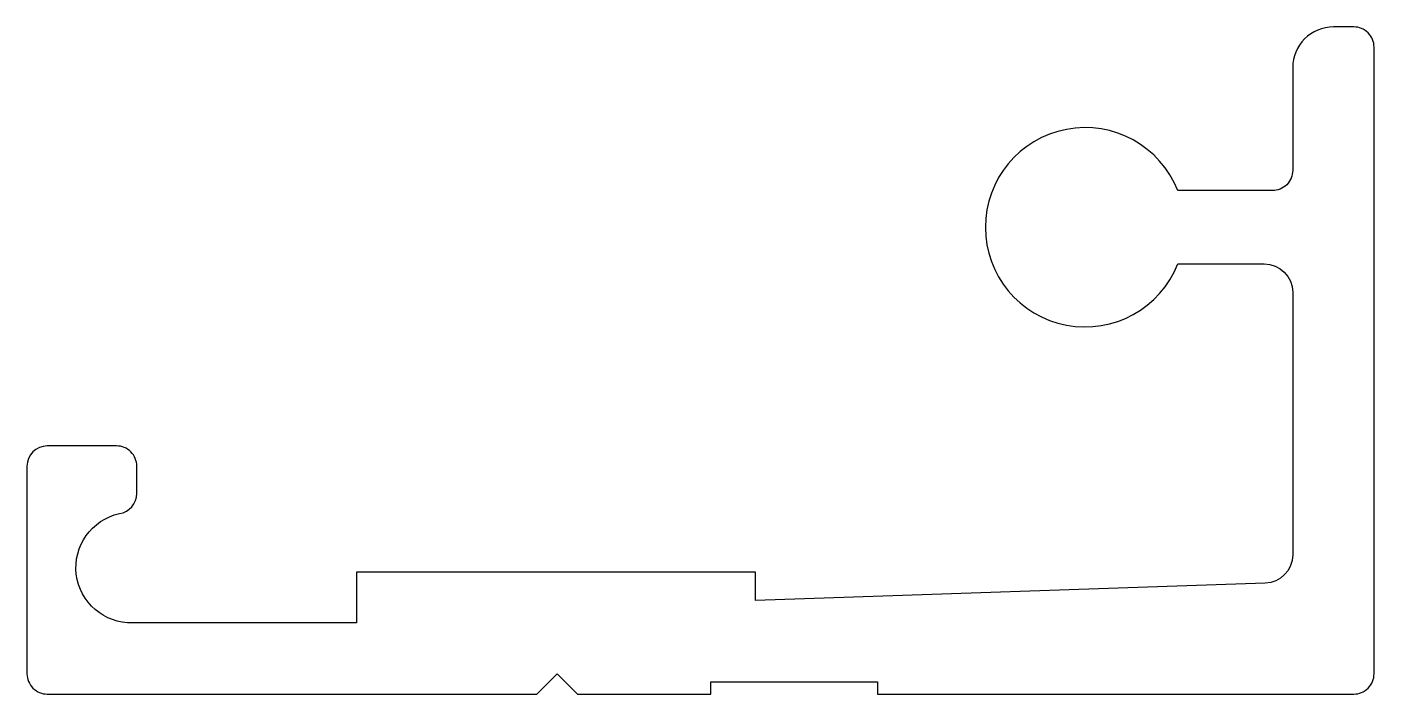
# Model space of a CAD drawing. Extents: x 950 to 983.1, y -4.8 to 11.6.
import ezdxf

# ---------------------------------------------------------------- set-up
doc = ezdxf.new("R2010")
doc.units = 0
doc.header["$LTSCALE"] = 15
doc.layers.get('0').update_dxf_attribs({"linetype": 'CONTINUOUS'})

msp = doc.modelspace()

# ---------------------------------------------------------------- linework, layer by layer
at = {"flags": 128}
msp.add_lwpolyline([(950.008, 0.78), (950.008, -4.32, 0.414214), (950.508, -4.82), (962.533, -4.82), (963.033, -4.32), (963.533, -4.82), (966.808, -4.82), (966.808, -4.52), (970.908, -4.52), (970.908, -4.82), (982.608, -4.82, 0.414214), (983.108, -4.32), (983.108, 11.08, 0.414214), (982.608, 11.58), (982.108, 11.58, 0.414214), (981.108, 10.58), (981.108, 8.055, -0.414216), (980.608, 7.555), (978.286, 7.555, 5.254151), (978.286, 5.755), (980.408, 5.755, -0.414212), (981.108, 5.055), (981.108, -1.395, -0.404295), (980.431, -2.094), (967.908, -2.52), (967.908, -1.82), (958.108, -1.82), (958.108, -3.07), (952.608, -3.07, -0.909836), (952.279, -0.383, 0.372821), (952.708, 0.112), (952.708, 0.78, 0.414214), (952.208, 1.28), (950.508, 1.28, 0.414213)], format="xyb", close=True, dxfattribs=at)

doc.saveas('drawing.dxf')
